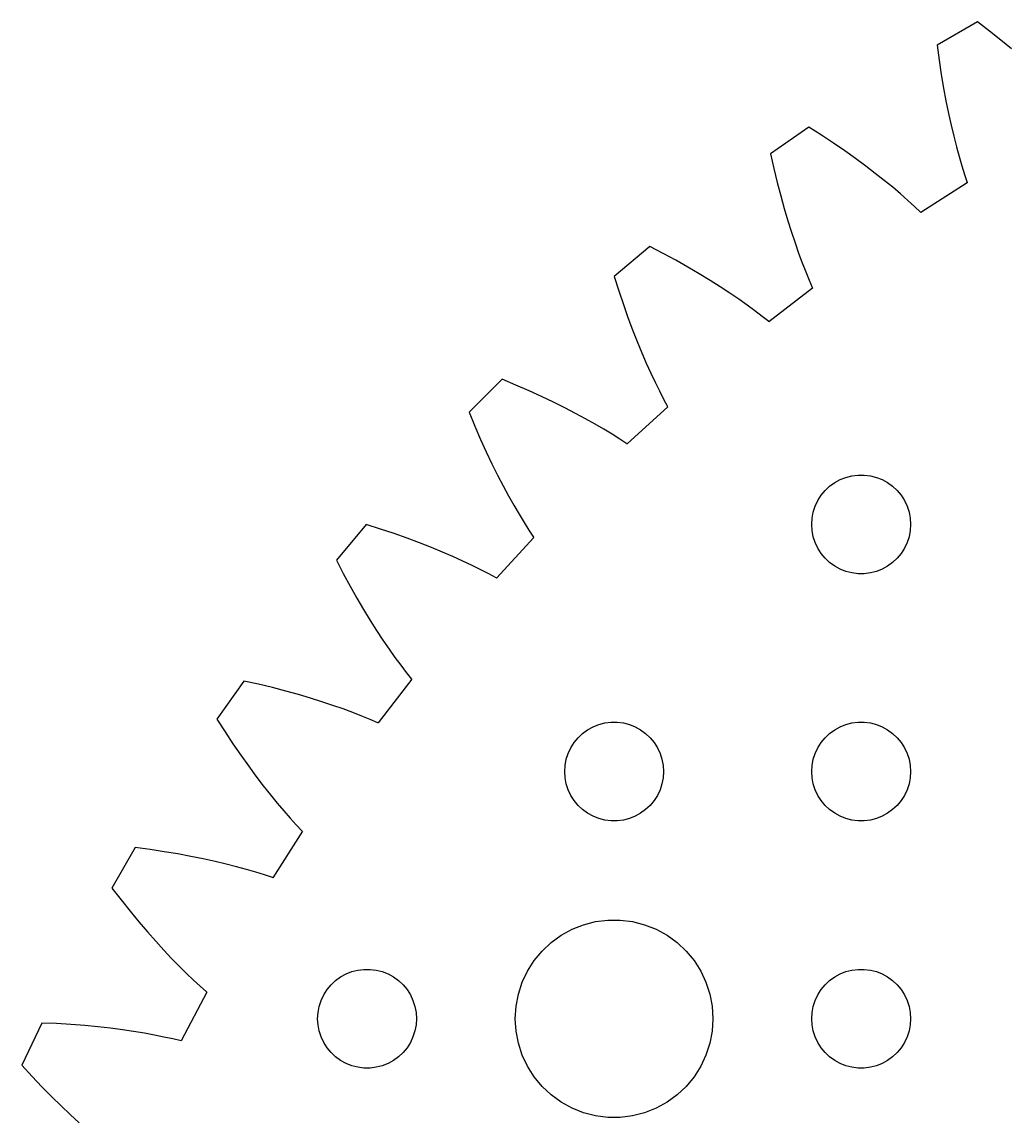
# Model space of a CAD drawing. Header units: metres. Extents: x -69 to 69, y 41 to 179.
# Drawn here: x -62.98 to -33.13, y 136.92 to 170.25 of the extents above; entities that cross this region are included whole.
import ezdxf

# ---------------------------------------------------------------- set-up
doc = ezdxf.new("R2010")
doc.units = ezdxf.units.M

msp = doc.modelspace()

# ---------------------------------------------------------------- linework, layer by layer
for p, q in [((-33.9651, 170.246), (-35.1919, 169.538)), ((-33.6047, 169.969), (-33.9651, 170.246)), ((-33.2631, 169.697), (-33.6047, 169.969)), ((-32.94, 169.43), (-33.2631, 169.697)), ((-35.1919, 169.538), (-35.132, 169.087)), ((-35.132, 169.087), (-35.0671, 168.655)), ((-35.0671, 168.655), (-34.998, 168.242)), ((-34.998, 168.242), (-34.9252, 167.848)), ((-34.9252, 167.848), (-34.8493, 167.472)), ((-34.8493, 167.472), (-34.771, 167.116)), ((-39.0866, 167.056), (-40.2471, 166.244)), ((-38.7035, 166.812), (-39.0866, 167.056)), ((-34.771, 167.116), (-34.6908, 166.778)), ((-38.3394, 166.57), (-38.7035, 166.812)), ((-34.6908, 166.778), (-34.6094, 166.459)), ((-37.9943, 166.333), (-38.3394, 166.57)), ((-37.6678, 166.1), (-37.9943, 166.333)), ((-34.6094, 166.459), (-34.5274, 166.159)), ((-40.2471, 166.244), (-40.1481, 165.8)), ((-37.3598, 165.873), (-37.6678, 166.1)), ((-34.5274, 166.159), (-34.4454, 165.878)), ((-40.1481, 165.8), (-40.0458, 165.375)), ((-37.0698, 165.651), (-37.3598, 165.873)), ((-36.7977, 165.436), (-37.0698, 165.651)), ((-34.4454, 165.878), (-34.3639, 165.615)), ((-34.3639, 165.615), (-34.2837, 165.37)), ((-40.0458, 165.375), (-39.9409, 164.97)), ((-36.5431, 165.228), (-36.7977, 165.436)), ((-34.2776, 165.361), (-35.6891, 164.465)), ((-34.2837, 165.37), (-34.2776, 165.361)), ((-39.9409, 164.97), (-39.834, 164.584)), ((-36.3058, 165.026), (-36.5431, 165.228)), ((-36.0853, 164.833), (-36.3058, 165.026)), ((-35.8814, 164.648), (-36.0853, 164.833)), ((-35.6938, 164.472), (-35.8814, 164.648)), ((-39.834, 164.584), (-39.7257, 164.216)), ((-35.6891, 164.465), (-35.6938, 164.472)), ((-39.7257, 164.216), (-39.6167, 163.868)), ((-39.6167, 163.868), (-39.5074, 163.539)), ((-43.9107, 163.433), (-44.9959, 162.522)), ((-43.5076, 163.222), (-43.9107, 163.433)), ((-39.5074, 163.539), (-39.3985, 163.228)), ((-43.124, 163.014), (-43.5076, 163.222)), ((-42.7595, 162.807), (-43.124, 163.014)), ((-39.3985, 163.228), (-39.2906, 162.936)), ((-42.414, 162.604), (-42.7595, 162.807)), ((-39.2906, 162.936), (-39.1844, 162.663)), ((-39.1844, 162.663), (-39.0803, 162.408)), ((-44.9959, 162.522), (-44.8586, 162.089)), ((-42.0872, 162.404), (-42.414, 162.604)), ((-41.7791, 162.209), (-42.0872, 162.404)), ((-39.0803, 162.408), (-38.9791, 162.172)), ((-44.8586, 162.089), (-44.7197, 161.675)), ((-41.4892, 162.018), (-41.7791, 162.209)), ((-41.2175, 161.833), (-41.4892, 162.018)), ((-38.9722, 162.163), (-40.3003, 161.147)), ((-38.9791, 162.172), (-38.9722, 162.163)), ((-44.7197, 161.675), (-44.5799, 161.28)), ((-40.9635, 161.653), (-41.2175, 161.833)), ((-40.727, 161.479), (-40.9635, 161.653)), ((-44.5799, 161.28), (-44.4397, 160.904)), ((-40.5078, 161.313), (-40.727, 161.479)), ((-40.3055, 161.154), (-40.5078, 161.313)), ((-40.3003, 161.147), (-40.3055, 161.154)), ((-44.4397, 160.904), (-44.2999, 160.548)), ((-44.2999, 160.548), (-44.1608, 160.21)), ((-44.1608, 160.21), (-44.0232, 159.892)), ((-44.0232, 159.892), (-43.8877, 159.592)), ((-48.4005, 159.402), (-49.4023, 158.401)), ((-47.9807, 159.228), (-48.4005, 159.402)), ((-43.8877, 159.592), (-43.7548, 159.311)), ((-43.7548, 159.311), (-43.6252, 159.048)), ((-47.5803, 159.053), (-47.9807, 159.228)), ((-47.1992, 158.88), (-47.5803, 159.053)), ((-43.6252, 159.048), (-43.4993, 158.803)), ((-46.8373, 158.707), (-47.1992, 158.88)), ((-46.4944, 158.537), (-46.8373, 158.707)), ((-43.4993, 158.803), (-43.3778, 158.576)), ((-49.4023, 158.401), (-49.2277, 157.981)), ((-46.1704, 158.369), (-46.4944, 158.537)), ((-45.865, 158.204), (-46.1704, 158.369)), ((-43.3701, 158.567), (-44.6047, 157.44)), ((-43.3778, 158.576), (-43.3701, 158.567)), ((-49.2277, 157.981), (-49.0533, 157.58)), ((-45.5781, 158.043), (-45.865, 158.204)), ((-45.3094, 157.886), (-45.5781, 158.043)), ((-45.0588, 157.734), (-45.3094, 157.886)), ((-44.8259, 157.587), (-45.0588, 157.734)), ((-49.0533, 157.58), (-48.8796, 157.199)), ((-44.6105, 157.446), (-44.8259, 157.587)), ((-44.6047, 157.44), (-44.6105, 157.446)), ((-48.8796, 157.199), (-48.7072, 156.837)), ((-48.7072, 156.837), (-48.5368, 156.494)), ((-48.5368, 156.494), (-48.3689, 156.17)), ((-38.3037, 156.266), (-38.1387, 156.357)), ((-38.1387, 156.357), (-37.9635, 156.427)), ((-37.9635, 156.427), (-37.7811, 156.473)), ((-37.7811, 156.473), (-37.5942, 156.497)), ((-37.5942, 156.497), (-37.4058, 156.497)), ((-37.4058, 156.497), (-37.2189, 156.473)), ((-37.2189, 156.473), (-37.0365, 156.427)), ((-37.0365, 156.427), (-36.8613, 156.357)), ((-36.8613, 156.357), (-36.6963, 156.266)), ((-48.3689, 156.17), (-48.2041, 155.865)), ((-38.7135, 155.882), (-38.5934, 156.027)), ((-38.5934, 156.027), (-38.4561, 156.156)), ((-38.4561, 156.156), (-38.3037, 156.266)), ((-36.6963, 156.266), (-36.5439, 156.156)), ((-36.5439, 156.156), (-36.4065, 156.027)), ((-36.4065, 156.027), (-36.2865, 155.882)), ((-48.2041, 155.865), (-48.0429, 155.578)), ((-38.8947, 155.552), (-38.8145, 155.723)), ((-38.8145, 155.723), (-38.7135, 155.882)), ((-36.2865, 155.882), (-36.1855, 155.723)), ((-36.1855, 155.723), (-36.1053, 155.552)), ((-48.0429, 155.578), (-47.886, 155.309)), ((-47.886, 155.309), (-47.7339, 155.059)), ((-38.9882, 155.188), (-38.9529, 155.373)), ((-38.9529, 155.373), (-38.8947, 155.552)), ((-36.1053, 155.552), (-36.0471, 155.373)), ((-36.0471, 155.373), (-36.0118, 155.188)), ((-52.522, 154.996), (-53.4326, 153.911)), ((-52.0886, 154.859), (-52.522, 154.996)), ((-47.7339, 155.059), (-47.5872, 154.826)), ((-39, 155), (-38.9882, 155.188)), ((-38.9882, 154.812), (-39, 155)), ((-36.0118, 155.188), (-36, 155)), ((-36, 155), (-36.0118, 154.812)), ((-51.6745, 154.72), (-52.0886, 154.859)), ((-51.2798, 154.58), (-51.6745, 154.72)), ((-47.5872, 154.826), (-47.4464, 154.611)), ((-38.9529, 154.627), (-38.9882, 154.812)), ((-38.8947, 154.448), (-38.9529, 154.627)), ((-36.0471, 154.627), (-36.1053, 154.448)), ((-36.0118, 154.812), (-36.0471, 154.627)), ((-50.9042, 154.44), (-51.2798, 154.58)), ((-50.5478, 154.3), (-50.9042, 154.44)), ((-50.2103, 154.161), (-50.5478, 154.3)), ((-47.438, 154.603), (-48.5697, 153.372)), ((-47.4464, 154.611), (-47.438, 154.603)), ((-38.8145, 154.277), (-38.8947, 154.448)), ((-36.1053, 154.448), (-36.1855, 154.277)), ((-49.8918, 154.023), (-50.2103, 154.161)), ((-49.5919, 153.888), (-49.8918, 154.023)), ((-38.7135, 154.118), (-38.8145, 154.277)), ((-38.5934, 153.973), (-38.7135, 154.118)), ((-38.4561, 153.844), (-38.5934, 153.973)), ((-36.4065, 153.973), (-36.5439, 153.844)), ((-36.2865, 154.118), (-36.4065, 153.973)), ((-36.1855, 154.277), (-36.2865, 154.118)), ((-53.4326, 153.911), (-53.2222, 153.508)), ((-49.3106, 153.755), (-49.5919, 153.888)), ((-49.0476, 153.625), (-49.3106, 153.755)), ((-48.8028, 153.499), (-49.0476, 153.625)), ((-38.3037, 153.734), (-38.4561, 153.844)), ((-38.1387, 153.643), (-38.3037, 153.734)), ((-37.9635, 153.573), (-38.1387, 153.643)), ((-36.8613, 153.643), (-37.0365, 153.573)), ((-36.6963, 153.734), (-36.8613, 153.643)), ((-36.5439, 153.844), (-36.6963, 153.734)), ((-53.2222, 153.508), (-53.0135, 153.124)), ((-48.576, 153.378), (-48.8028, 153.499)), ((-48.5697, 153.372), (-48.576, 153.378)), ((-37.7811, 153.527), (-37.9635, 153.573)), ((-37.5942, 153.503), (-37.7811, 153.527)), ((-37.4058, 153.503), (-37.5942, 153.503)), ((-37.2189, 153.527), (-37.4058, 153.503)), ((-37.0365, 153.573), (-37.2189, 153.527)), ((-53.0135, 153.124), (-52.8073, 152.759)), ((-52.8073, 152.759), (-52.604, 152.414)), ((-52.604, 152.414), (-52.4044, 152.087)), ((-52.4044, 152.087), (-52.2088, 151.779)), ((-52.2088, 151.779), (-52.0181, 151.489)), ((-52.0181, 151.489), (-51.8325, 151.217)), ((-51.8325, 151.217), (-51.6528, 150.963)), ((-51.6528, 150.963), (-51.4794, 150.727)), ((-51.4794, 150.727), (-51.313, 150.508)), ((-51.1449, 150.298), (-52.165, 148.974)), ((-51.313, 150.508), (-51.154, 150.306)), ((-51.154, 150.306), (-51.1449, 150.298)), ((-56.2438, 150.247), (-57.0564, 149.087)), ((-55.8001, 150.148), (-56.2438, 150.247)), ((-55.3755, 150.046), (-55.8001, 150.148)), ((-54.97, 149.941), (-55.3755, 150.046)), ((-54.5837, 149.834), (-54.97, 149.941)), ((-54.2164, 149.726), (-54.5837, 149.834)), ((-53.8681, 149.617), (-54.2164, 149.726)), ((-53.5388, 149.507), (-53.8681, 149.617)), ((-53.2282, 149.398), (-53.5388, 149.507)), ((-52.9364, 149.291), (-53.2282, 149.398)), ((-52.6631, 149.184), (-52.9364, 149.291)), ((-57.0564, 149.087), (-56.8116, 148.703)), ((-52.4083, 149.08), (-52.6631, 149.184)), ((-52.1718, 148.979), (-52.4083, 149.08)), ((-52.165, 148.974), (-52.1718, 148.979)), ((-45.4635, 148.927), (-45.2811, 148.973)), ((-45.2811, 148.973), (-45.0942, 148.997)), ((-45.0942, 148.997), (-44.9058, 148.997)), ((-44.9058, 148.997), (-44.7189, 148.973)), ((-44.7189, 148.973), (-44.5365, 148.927)), ((-37.9635, 148.927), (-37.7811, 148.973)), ((-37.7811, 148.973), (-37.5942, 148.997)), ((-37.5942, 148.997), (-37.4058, 148.997)), ((-37.4058, 148.997), (-37.2189, 148.973)), ((-37.2189, 148.973), (-37.0365, 148.927)), ((-56.8116, 148.703), (-56.5703, 148.339)), ((-46.0934, 148.527), (-45.9561, 148.656)), ((-45.9561, 148.656), (-45.8037, 148.766)), ((-45.8037, 148.766), (-45.6387, 148.857)), ((-45.6387, 148.857), (-45.4635, 148.927)), ((-44.5365, 148.927), (-44.3613, 148.857)), ((-44.3613, 148.857), (-44.1963, 148.766)), ((-44.1963, 148.766), (-44.0439, 148.656)), ((-44.0439, 148.656), (-43.9065, 148.527)), ((-38.5934, 148.527), (-38.4561, 148.656)), ((-38.4561, 148.656), (-38.3037, 148.766)), ((-38.3037, 148.766), (-38.1387, 148.857)), ((-38.1387, 148.857), (-37.9635, 148.927)), ((-37.0365, 148.927), (-36.8613, 148.857)), ((-36.8613, 148.857), (-36.6963, 148.766)), ((-36.6963, 148.766), (-36.5439, 148.656)), ((-36.5439, 148.656), (-36.4065, 148.527)), ((-56.5703, 148.339), (-56.3331, 147.994)), ((-46.3145, 148.223), (-46.2135, 148.382)), ((-46.2135, 148.382), (-46.0934, 148.527)), ((-43.9065, 148.527), (-43.7865, 148.382)), ((-43.7865, 148.382), (-43.6855, 148.223)), ((-38.8145, 148.223), (-38.7135, 148.382)), ((-38.7135, 148.382), (-38.5934, 148.527)), ((-36.4065, 148.527), (-36.2865, 148.382)), ((-36.2865, 148.382), (-36.1855, 148.223)), ((-56.3331, 147.994), (-56.1005, 147.668)), ((-46.4529, 147.873), (-46.3947, 148.052)), ((-46.3947, 148.052), (-46.3145, 148.223)), ((-43.6855, 148.223), (-43.6053, 148.052)), ((-43.6053, 148.052), (-43.5471, 147.873)), ((-38.9529, 147.873), (-38.8947, 148.052)), ((-38.8947, 148.052), (-38.8145, 148.223)), ((-36.1855, 148.223), (-36.1053, 148.052)), ((-36.1053, 148.052), (-36.0471, 147.873)), ((-56.1005, 147.668), (-55.8731, 147.36)), ((-46.5, 147.5), (-46.4882, 147.688)), ((-46.4882, 147.688), (-46.4529, 147.873)), ((-43.5471, 147.873), (-43.5118, 147.688)), ((-43.5118, 147.688), (-43.5, 147.5)), ((-39, 147.5), (-38.9882, 147.688)), ((-38.9882, 147.688), (-38.9529, 147.873)), ((-36.0471, 147.873), (-36.0118, 147.688)), ((-36.0118, 147.688), (-36, 147.5)), ((-55.8731, 147.36), (-55.6515, 147.07)), ((-46.4882, 147.312), (-46.5, 147.5)), ((-46.4529, 147.127), (-46.4882, 147.312)), ((-43.5118, 147.312), (-43.5471, 147.127)), ((-43.5, 147.5), (-43.5118, 147.312)), ((-38.9882, 147.312), (-39, 147.5)), ((-38.9529, 147.127), (-38.9882, 147.312)), ((-36.0118, 147.312), (-36.0471, 147.127)), ((-36, 147.5), (-36.0118, 147.312)), ((-55.6515, 147.07), (-55.4361, 146.798)), ((-46.3947, 146.948), (-46.4529, 147.127)), ((-46.3145, 146.777), (-46.3947, 146.948)), ((-43.6053, 146.948), (-43.6855, 146.777)), ((-43.5471, 147.127), (-43.6053, 146.948)), ((-38.8947, 146.948), (-38.9529, 147.127)), ((-38.8145, 146.777), (-38.8947, 146.948)), ((-36.1053, 146.948), (-36.1855, 146.777)), ((-36.0471, 147.127), (-36.1053, 146.948)), ((-55.4361, 146.798), (-55.2276, 146.543)), ((-46.2135, 146.618), (-46.3145, 146.777)), ((-46.0934, 146.473), (-46.2135, 146.618)), ((-43.7865, 146.618), (-43.9065, 146.473)), ((-43.6855, 146.777), (-43.7865, 146.618)), ((-38.7135, 146.618), (-38.8145, 146.777)), ((-38.5934, 146.473), (-38.7135, 146.618)), ((-36.2865, 146.618), (-36.4065, 146.473)), ((-36.1855, 146.777), (-36.2865, 146.618)), ((-55.2276, 146.543), (-55.0264, 146.306)), ((-55.0264, 146.306), (-54.8331, 146.085)), ((-45.9561, 146.344), (-46.0934, 146.473)), ((-45.8037, 146.234), (-45.9561, 146.344)), ((-44.0439, 146.344), (-44.1963, 146.234)), ((-43.9065, 146.473), (-44.0439, 146.344)), ((-38.4561, 146.344), (-38.5934, 146.473)), ((-38.3037, 146.234), (-38.4561, 146.344)), ((-36.5439, 146.344), (-36.6963, 146.234)), ((-36.4065, 146.473), (-36.5439, 146.344)), ((-54.8331, 146.085), (-54.6482, 145.881)), ((-45.6387, 146.143), (-45.8037, 146.234)), ((-45.4635, 146.073), (-45.6387, 146.143)), ((-45.2811, 146.027), (-45.4635, 146.073)), ((-45.0942, 146.003), (-45.2811, 146.027)), ((-44.9058, 146.003), (-45.0942, 146.003)), ((-44.7189, 146.027), (-44.9058, 146.003)), ((-44.5365, 146.073), (-44.7189, 146.027)), ((-44.3613, 146.143), (-44.5365, 146.073)), ((-44.1963, 146.234), (-44.3613, 146.143)), ((-38.1387, 146.143), (-38.3037, 146.234)), ((-37.9635, 146.073), (-38.1387, 146.143)), ((-37.7811, 146.027), (-37.9635, 146.073)), ((-37.5942, 146.003), (-37.7811, 146.027)), ((-37.4058, 146.003), (-37.5942, 146.003)), ((-37.2189, 146.027), (-37.4058, 146.003)), ((-37.0365, 146.073), (-37.2189, 146.027)), ((-36.8613, 146.143), (-37.0365, 146.073)), ((-36.6963, 146.234), (-36.8613, 146.143)), ((-54.4625, 145.687), (-55.3633, 144.279)), ((-54.6482, 145.881), (-54.4722, 145.694)), ((-54.4722, 145.694), (-54.4625, 145.687)), ((-59.5376, 145.192), (-60.2459, 143.965)), ((-59.0869, 145.132), (-59.5376, 145.192)), ((-58.655, 145.067), (-59.0869, 145.132)), ((-58.2419, 144.998), (-58.655, 145.067)), ((-57.8477, 144.925), (-58.2419, 144.998)), ((-57.4724, 144.849), (-57.8477, 144.925)), ((-57.116, 144.771), (-57.4724, 144.849)), ((-56.7783, 144.691), (-57.116, 144.771)), ((-56.4595, 144.609), (-56.7783, 144.691)), ((-56.1594, 144.527), (-56.4595, 144.609)), ((-55.8779, 144.445), (-56.1594, 144.527)), ((-55.615, 144.364), (-55.8779, 144.445)), ((-55.3705, 144.284), (-55.615, 144.364)), ((-55.3633, 144.279), (-55.3705, 144.284)), ((-60.2459, 143.965), (-59.9686, 143.605)), ((-59.9686, 143.605), (-59.6965, 143.263)), ((-59.6965, 143.263), (-59.4301, 142.94)), ((-45.5621, 142.947), (-45.1884, 142.994)), ((-45.1884, 142.994), (-44.8116, 142.994)), ((-44.8116, 142.994), (-44.4379, 142.947)), ((-59.4301, 142.94), (-59.17, 142.635)), ((-59.17, 142.635), (-58.9166, 142.348)), ((-46.6075, 142.533), (-46.2773, 142.714)), ((-46.2773, 142.714), (-45.927, 142.853)), ((-45.927, 142.853), (-45.5621, 142.947)), ((-44.4379, 142.947), (-44.0729, 142.853)), ((-44.0729, 142.853), (-43.7227, 142.714)), ((-43.7227, 142.714), (-43.3925, 142.533)), ((-58.9166, 142.348), (-58.6705, 142.078)), ((-47.1869, 142.054), (-46.9123, 142.312)), ((-46.9123, 142.312), (-46.6075, 142.533)), ((-43.3925, 142.533), (-43.0877, 142.312)), ((-43.0877, 142.312), (-42.8131, 142.054)), ((-58.6705, 142.078), (-58.4323, 141.826)), ((-47.427, 141.763), (-47.1869, 142.054)), ((-42.8131, 142.054), (-42.5729, 141.763)), ((-58.4323, 141.826), (-58.2024, 141.591)), ((-47.6289, 141.445), (-47.427, 141.763)), ((-42.5729, 141.763), (-42.3711, 141.445)), ((-58.2024, 141.591), (-57.9813, 141.372)), ((-57.9813, 141.372), (-57.7695, 141.169)), ((-53.3037, 141.266), (-53.1387, 141.357)), ((-53.1387, 141.357), (-52.9635, 141.427)), ((-52.9635, 141.427), (-52.7811, 141.473)), ((-52.7811, 141.473), (-52.5942, 141.497)), ((-52.5942, 141.497), (-52.4058, 141.497)), ((-52.4058, 141.497), (-52.2189, 141.473)), ((-52.2189, 141.473), (-52.0365, 141.427)), ((-52.0365, 141.427), (-51.8613, 141.357)), ((-51.8613, 141.357), (-51.6963, 141.266)), ((-47.7893, 141.104), (-47.6289, 141.445)), ((-42.3711, 141.445), (-42.2107, 141.104)), ((-38.3037, 141.266), (-38.1387, 141.357)), ((-38.1387, 141.357), (-37.9635, 141.427)), ((-37.9635, 141.427), (-37.7811, 141.473)), ((-37.7811, 141.473), (-37.5942, 141.497)), ((-37.5942, 141.497), (-37.4058, 141.497)), ((-37.4058, 141.497), (-37.2189, 141.473)), ((-37.2189, 141.473), (-37.0365, 141.427)), ((-37.0365, 141.427), (-36.8613, 141.357)), ((-36.8613, 141.357), (-36.6963, 141.266)), ((-57.7695, 141.169), (-57.5675, 140.982)), ((-57.5675, 140.982), (-57.3758, 140.81)), ((-53.7135, 140.882), (-53.5934, 141.027)), ((-53.5934, 141.027), (-53.4561, 141.156)), ((-53.4561, 141.156), (-53.3037, 141.266)), ((-51.6963, 141.266), (-51.5439, 141.156)), ((-51.5439, 141.156), (-51.4065, 141.027)), ((-51.4065, 141.027), (-51.2865, 140.882)), ((-47.9057, 140.746), (-47.7893, 141.104)), ((-42.2107, 141.104), (-42.0942, 140.746)), ((-38.7135, 140.882), (-38.5934, 141.027)), ((-38.5934, 141.027), (-38.4561, 141.156)), ((-38.4561, 141.156), (-38.3037, 141.266)), ((-36.6963, 141.266), (-36.5439, 141.156)), ((-36.5439, 141.156), (-36.4065, 141.027)), ((-36.4065, 141.027), (-36.2865, 140.882)), ((-57.3656, 140.805), (-58.1403, 139.324)), ((-57.3758, 140.81), (-57.3656, 140.805)), ((-53.8947, 140.552), (-53.8145, 140.723)), ((-53.8145, 140.723), (-53.7135, 140.882)), ((-51.2865, 140.882), (-51.1855, 140.723)), ((-51.1855, 140.723), (-51.1053, 140.552)), ((-47.9763, 140.376), (-47.9057, 140.746)), ((-42.0942, 140.746), (-42.0237, 140.376)), ((-38.8947, 140.552), (-38.8145, 140.723)), ((-38.8145, 140.723), (-38.7135, 140.882)), ((-36.2865, 140.882), (-36.1855, 140.723)), ((-36.1855, 140.723), (-36.1053, 140.552)), ((-53.9882, 140.188), (-53.9529, 140.373)), ((-53.9529, 140.373), (-53.8947, 140.552)), ((-51.1053, 140.552), (-51.0471, 140.373)), ((-51.0471, 140.373), (-51.0118, 140.188)), ((-48, 140), (-47.9763, 140.376)), ((-42.0237, 140.376), (-42, 140)), ((-38.9882, 140.188), (-38.9529, 140.373)), ((-38.9529, 140.373), (-38.8947, 140.552)), ((-36.1053, 140.552), (-36.0471, 140.373)), ((-36.0471, 140.373), (-36.0118, 140.188)), ((-54, 140), (-53.9882, 140.188)), ((-53.9882, 139.812), (-54, 140)), ((-51.0118, 140.188), (-51, 140)), ((-51, 140), (-51.0118, 139.812)), ((-47.9763, 139.624), (-48, 140)), ((-42, 140), (-42.0237, 139.624)), ((-39, 140), (-38.9882, 140.188)), ((-38.9882, 139.812), (-39, 140)), ((-36.0118, 140.188), (-36, 140)), ((-36, 140), (-36.0118, 139.812)), ((-62.3782, 139.869), (-62.9769, 138.585)), ((-61.924, 139.849), (-62.3782, 139.869)), ((-61.4881, 139.822), (-61.924, 139.849)), ((-61.0706, 139.789), (-61.4881, 139.822)), ((-60.6715, 139.751), (-61.0706, 139.789)), ((-60.291, 139.708), (-60.6715, 139.751)), ((-59.9291, 139.661), (-60.291, 139.708)), ((-59.5858, 139.61), (-59.9291, 139.661)), ((-53.9529, 139.627), (-53.9882, 139.812)), ((-53.8947, 139.448), (-53.9529, 139.627)), ((-51.0471, 139.627), (-51.1053, 139.448)), ((-51.0118, 139.812), (-51.0471, 139.627)), ((-47.9057, 139.254), (-47.9763, 139.624)), ((-42.0237, 139.624), (-42.0942, 139.254)), ((-38.9529, 139.627), (-38.9882, 139.812)), ((-38.8947, 139.448), (-38.9529, 139.627)), ((-36.0471, 139.627), (-36.1053, 139.448)), ((-36.0118, 139.812), (-36.0471, 139.627)), ((-59.2611, 139.557), (-59.5858, 139.61)), ((-58.9549, 139.501), (-59.2611, 139.557)), ((-58.6674, 139.444), (-58.9549, 139.501)), ((-58.3983, 139.386), (-58.6674, 139.444)), ((-58.1478, 139.327), (-58.3983, 139.386)), ((-58.1403, 139.324), (-58.1478, 139.327)), ((-53.8145, 139.277), (-53.8947, 139.448)), ((-51.1053, 139.448), (-51.1855, 139.277)), ((-38.8145, 139.277), (-38.8947, 139.448)), ((-36.1053, 139.448), (-36.1855, 139.277)), ((-53.7135, 139.118), (-53.8145, 139.277)), ((-53.5934, 138.973), (-53.7135, 139.118)), ((-53.4561, 138.844), (-53.5934, 138.973)), ((-51.4065, 138.973), (-51.5439, 138.844)), ((-51.2865, 139.118), (-51.4065, 138.973)), ((-51.1855, 139.277), (-51.2865, 139.118)), ((-47.7893, 138.896), (-47.9057, 139.254)), ((-42.0942, 139.254), (-42.2107, 138.896)), ((-38.7135, 139.118), (-38.8145, 139.277)), ((-38.5934, 138.973), (-38.7135, 139.118)), ((-38.4561, 138.844), (-38.5934, 138.973)), ((-36.4065, 138.973), (-36.5439, 138.844)), ((-36.2865, 139.118), (-36.4065, 138.973)), ((-36.1855, 139.277), (-36.2865, 139.118)), ((-53.3037, 138.734), (-53.4561, 138.844)), ((-53.1387, 138.643), (-53.3037, 138.734)), ((-52.9635, 138.573), (-53.1387, 138.643)), ((-51.8613, 138.643), (-52.0365, 138.573)), ((-51.6963, 138.734), (-51.8613, 138.643)), ((-51.5439, 138.844), (-51.6963, 138.734)), ((-47.6289, 138.555), (-47.7893, 138.896)), ((-42.2107, 138.896), (-42.3711, 138.555)), ((-38.3037, 138.734), (-38.4561, 138.844)), ((-38.1387, 138.643), (-38.3037, 138.734)), ((-37.9635, 138.573), (-38.1387, 138.643)), ((-36.8613, 138.643), (-37.0365, 138.573)), ((-36.6963, 138.734), (-36.8613, 138.643)), ((-36.5439, 138.844), (-36.6963, 138.734)), ((-62.9769, 138.585), (-62.6693, 138.25)), ((-52.7811, 138.527), (-52.9635, 138.573)), ((-52.5942, 138.503), (-52.7811, 138.527)), ((-52.4058, 138.503), (-52.5942, 138.503)), ((-52.2189, 138.527), (-52.4058, 138.503)), ((-52.0365, 138.573), (-52.2189, 138.527)), ((-47.427, 138.237), (-47.6289, 138.555)), ((-42.3711, 138.555), (-42.5729, 138.237)), ((-37.7811, 138.527), (-37.9635, 138.573)), ((-37.5942, 138.503), (-37.7811, 138.527)), ((-37.4058, 138.503), (-37.5942, 138.503)), ((-37.2189, 138.527), (-37.4058, 138.503)), ((-37.0365, 138.573), (-37.2189, 138.527)), ((-62.6693, 138.25), (-62.3684, 137.934)), ((-47.1869, 137.946), (-47.427, 138.237)), ((-42.5729, 138.237), (-42.8131, 137.946)), ((-62.3684, 137.934), (-62.0749, 137.635)), ((-62.0749, 137.635), (-61.7891, 137.354)), ((-46.9123, 137.688), (-47.1869, 137.946)), ((-46.6075, 137.467), (-46.9123, 137.688)), ((-43.0877, 137.688), (-43.3925, 137.467)), ((-42.8131, 137.946), (-43.0877, 137.688)), ((-61.7891, 137.354), (-61.5117, 137.09)), ((-46.2773, 137.286), (-46.6075, 137.467)), ((-45.927, 137.147), (-46.2773, 137.286)), ((-43.7227, 137.286), (-44.0729, 137.147)), ((-43.3925, 137.467), (-43.7227, 137.286)), ((-61.5117, 137.09), (-61.2431, 136.843)), ((-45.5621, 137.053), (-45.927, 137.147)), ((-45.1884, 137.006), (-45.5621, 137.053)), ((-44.8116, 137.006), (-45.1884, 137.006)), ((-44.4379, 137.053), (-44.8116, 137.006)), ((-44.0729, 137.147), (-44.4379, 137.053))]:
    msp.add_line(p, q)

doc.saveas('drawing.dxf')
